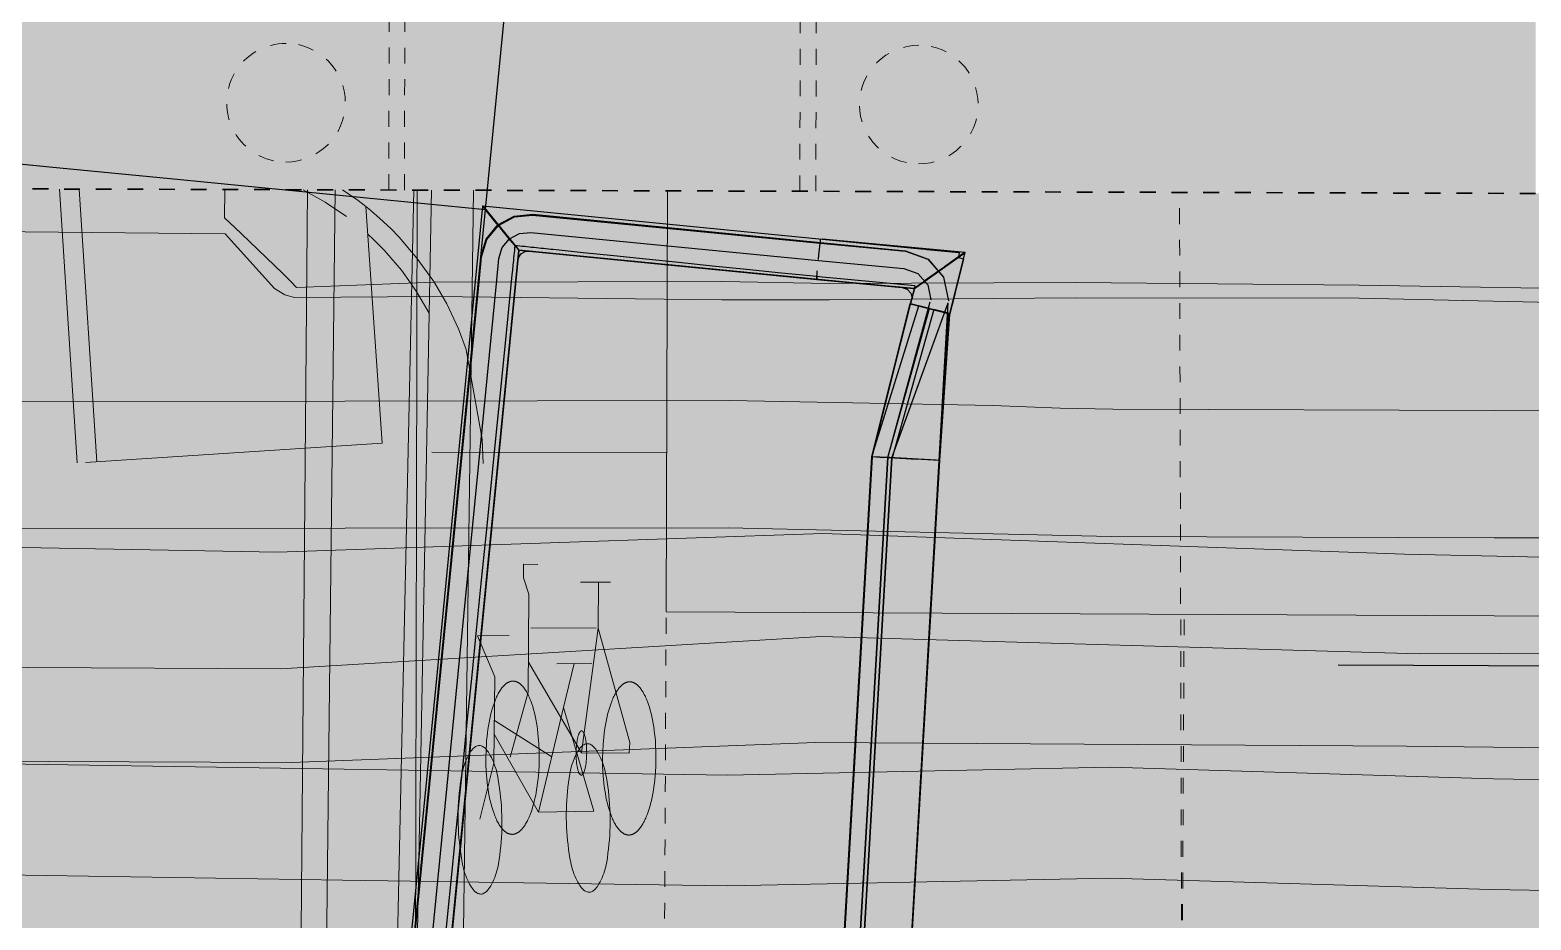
# Model space of a CAD drawing. Header units: metres. Extents: x -902 to -724, y 0 to 650.
# Drawn here: x -800.55 to -791.06, y 588.67 to 594.29 of the extents above; entities that cross this region are included whole.
import ezdxf

# ---------------------------------------------------------------- set-up
doc = ezdxf.new("R2010")
doc.units = ezdxf.units.M
for name, pattern in [('IMPORT-LNMK-LaneLine3 _3_', [0.012, 0.003, -0.009]), ('IMPORT-LNMK-LineCont _3_', [0.004, 0.001, -0.003]), ('JacobsDash', [0.0045, 0.003, -0.0015])]:
    doc.linetypes.add(name, pattern=pattern)
for name, color, linetype, lineweight in [('BRIDGE-ABUTMENT-CONC', 7, 'Continuous', 50), ('BRIDGE-FRAMING-LINE-18-HID', 7, 'JacobsDash', 15), ('D-BDGE', 7, 'Continuous', 13), ('D-BDGE-FLOOR', 7, 'Continuous', 50), ('D-BDGE-FLOOR-HID', 7, 'JacobsDash', 15), ('D-BDGE-FNDN-LINES-18-HID', 7, 'JacobsDash', 15), ('D-BDGE-LINE', 7, 'Continuous', 9), ('D-ENHA-GEN-LINE', 7, 'Continuous', 9)]:
    doc.layers.add(name, color=color, linetype=linetype, lineweight=lineweight)

# ---------------------------------------------------------------- blocks, each defined once
blk = doc.blocks.new('T2DPAA-T2D-PWA-RW-M2D-000002_ControlLinesMinor_rvt-1-DRG-2871011 - SITE PLAN')
at = {"layer": 'D-ENHA-GEN-LINE', "color": 151, "lineweight": 25, "true_color": 0x88c3ff}
blk.add_line((-1665.5179, 590.2801), (-1663.018, 590.2696), dxfattribs=at)
blk.add_line((-1665.5179, 590.2801), (-1663.018, 590.2696), dxfattribs=at)
blk = doc.blocks.new('T2DPAA-T2D-C3S-RW-M2D-100010_dwg-40802999-DRG-2871011 - SITE PLAN')
at = {"color": 9, "lineweight": 25, "true_color": 0xc3c3c3, "flags": 128}
for points in [[(260.547, -114.5351), (260.5664, -112.5973), (260.5747, -111.7667), (260.58, -111.2353), (260.5863, -110.61), (260.5937, -109.8733), (260.5971, -109.5354), (260.6131, -107.9355), (260.6336, -105.8802), (260.6377, -105.4732), (260.6471, -104.5356), (260.6481, -104.4356)], [(252.7369, -114.457), (254.5473, -114.4751), (255.2149, -114.4818), (257.6109, -114.5058), (261.7805, -114.5475)], [(252.7369, -114.457), (255.111, -114.4808), (257.6109, -114.5058), (260.1108, -114.5308), (260.2487, -114.5322), (260.3632, -114.5562), (260.4599, -114.6222), (260.524, -114.7201), (260.5456, -114.8351), (260.5274, -116.6618), (260.5219, -117.203), (260.4823, -117.3491), (260.3763, -117.4573), (260.231, -117.4999)], [(252.7373, -114.462), (255.111, -114.4858), (257.6108, -114.5108), (260.1107, -114.5358), (260.2486, -114.5372), (260.3613, -114.5608), (260.4563, -114.6257), (260.5193, -114.722), (260.5406, -114.8351), (260.5224, -116.6618), (260.5196, -117.203), (260.4809, -117.3484), (260.3759, -117.4566), (260.231, -117.4999)], [(252.7467, -114.5721), (255.1099, -114.5957), (257.6097, -114.6208), (260.1096, -114.6458), (260.2475, -114.6472), (260.3182, -114.662), (260.3778, -114.7027), (260.4173, -114.7631), (260.4306, -114.834), (260.4124, -116.6607), (260.4096, -117.2019), (260.3855, -117.2937), (260.3193, -117.3623), (260.2277, -117.3899)], [(252.7569, -114.6922), (255.1087, -114.7157), (257.6085, -114.7408), (260.1084, -114.7658), (260.2463, -114.7672), (260.2711, -114.7724), (260.2921, -114.7867), (260.306, -114.8079), (260.3107, -114.8328), (260.2924, -116.6595), (260.2897, -117.2007), (260.2814, -117.234), (260.2576, -117.2594), (260.2241, -117.27)], [(252.9779, -117.2922), (256.9837, -117.1721), (259.2067, -117.1054), (260.2108, -117.2653)], [(252.9864, -117.392), (256.9867, -117.272), (259.2097, -117.2053), (260.2144, -117.3853)], [(252.9885, -117.417), (256.9874, -117.297), (259.2104, -117.2303), (260.2178, -117.5002)], [(253.0139, -117.7163), (256.9964, -117.5969), (259.2194, -117.5302), (260.2178, -117.5002)]]:
    blk.add_lwpolyline(points, dxfattribs=at)
blk = doc.blocks.new('T2DPAA-T2D-PWC-RW-M2D-100010_RoadDesign_rvt-1-DRG-2871011 - SITE PLAN')
at = {"color": 9, "lineweight": 25, "true_color": 0xc3c3c3, "rotation": 84.9723245667552}
blk.add_blockref('T2DPAA-T2D-C3S-RW-M2D-100010_dwg-40802999-DRG-2871011 - SITE PLAN', (-1807.8351, 343.6493), dxfattribs=at)
blk = doc.blocks.new('T2DPAA-T2D-PWA-SU-M2D-000002_dwg-40815123-DRG-2871011 - SITE PLAN')
at = {"color": 9, "lineweight": 18, "true_color": 0xc0c0c0}
for p, q in [((35.1306, 1562.3609), (41.1832, 1562.8234)), ((37.9287, 1561.5272), (37.7319, 1561.1461)), ((38.322, 1561.1658), (38.3452, 1560.9456)), ((38.0508, 1561.0987), (38.3336, 1561.0557))]:
    blk.add_line(p, q, dxfattribs=at)
at = {"color": 9, "linetype": 'IMPORT-LNMK-LaneLine3 _3_', "lineweight": 18, "true_color": 0xc0c0c0}
blk.add_line((34.8626, 1556.8917), (41.6349, 1557.5061), dxfattribs=at)
at = {"color": 9, "lineweight": 18, "true_color": 0xc0c0c0, "flags": 128}
for points in [[(38.3714, 1543.3947), (38.1612, 1545.4572), (38.1369, 1546.0425), (37.9711, 1547.9112), (37.8075, 1550.3226), (37.5888, 1552.7328), (37.4167, 1555.1595), (37.2769, 1557.5644), (37.0168, 1559.9673), (36.8411, 1562.3947), (36.6666, 1564.7997), (36.4236, 1567.2039), (36.2132, 1569.6227), (36.0156, 1572.0393), (35.8298, 1574.4524), (35.626, 1576.8626), (35.5533, 1577.7315)], [(39.0706, 1543.454), (38.8581, 1545.5481), (38.6707, 1547.9621), (38.5068, 1550.378), (38.288, 1552.7893), (38.1167, 1555.2047), (37.9761, 1557.6226), (37.7154, 1560.0304), (37.5406, 1562.4454), (37.3655, 1564.8604), (37.1219, 1567.2696), (36.9122, 1569.6817), (36.7148, 1572.0948), (36.529, 1574.5089), (36.325, 1576.9215), (36.2577, 1577.7244)], [(36.404, 1577.7229), (36.4729, 1576.8238), (37.0001, 1570.0401), (37.2524, 1566.3591), (37.5524, 1562.7822), (37.9693, 1559.4925), (38.2734, 1555.7694), (38.5232, 1552.4946), (38.8373, 1548.9963), (38.9988, 1546.3641), (39.234, 1543.4678)], [(36.9771, 1577.7171), (37.0334, 1576.9252), (37.6169, 1570.1294), (37.8408, 1566.4814), (38.1363, 1562.9027), (38.6404, 1559.5166), (38.8624, 1555.7392), (39.0969, 1553.1821)], [(37.6717, 1577.71), (37.7233, 1577.0445), (38.3781, 1570.1838), (38.6227, 1566.5444), (38.8705, 1562.9865), (39.2892, 1559.5633), (39.4807, 1555.8881), (39.6355, 1553.5589)], [(39.7809, 1553.6606), (39.6348, 1555.333), (39.4308, 1557.7456), (39.273, 1560.162), (39.0583, 1562.5737), (38.8429, 1564.9853), (38.6956, 1567.4026), (38.4953, 1569.8155), (38.2928, 1572.2282), (38.1297, 1574.6442), (37.9257, 1577.0568), (37.8608, 1577.7081)], [(40.6227, 1553.2579), (40.4354, 1555.4018), (40.2321, 1557.8056), (40.2094, 1558.1375), (40.1885, 1558.5627), (40.0743, 1560.2239), (39.8587, 1562.6451), (39.6443, 1565.0455), (39.4971, 1567.4603), (39.2961, 1569.8824), (39.0941, 1572.2889), (38.9309, 1574.7052), (38.7259, 1577.1305), (38.6692, 1577.6999)], [(41.3261, 1552.6043), (41.3138, 1552.7557), (41.1854, 1554.5306), (41.0678, 1556.3173), (40.9134, 1558.1007), (40.7644, 1559.6507), (40.7037, 1560.3282), (40.5657, 1562.1437), (40.4819, 1563.021), (40.4947, 1563.083), (40.5275, 1563.1511), (40.8459, 1563.4921), (40.7464, 1564.7529), (40.723, 1565.1534), (40.6946, 1565.6458), (40.5354, 1567.9521), (40.3538, 1570.2566), (40.1539, 1572.5597), (39.9766, 1574.7415), (39.8194, 1576.6726), (39.7165, 1577.6893)], [(41.1241, 1563.5189), (40.9455, 1563.5043), (40.8897, 1563.4345), (40.8535, 1563.3891), (40.6283, 1563.107), (40.583, 1563.055), (40.5459, 1563.0123), (40.6556, 1562.1515), (40.8202, 1560.3383), (40.8674, 1559.6597), (41.0093, 1558.108), (41.1498, 1556.3236), (41.2783, 1554.5384), (41.4383, 1552.7662), (41.4508, 1552.613)], [(41.1684, 1562.9972), (35.0288, 1562.5118), (35.1306, 1562.3609)], [(41.2347, 1562.2166), (36.3362, 1561.8784), (35.9277, 1562.004), (35.522, 1562.1233), (35.0578, 1562.2977), (34.6204, 1562.5705), (34.3669, 1562.8505), (34.3549, 1562.8675)], [(34.7716, 1562.5746), (35.0948, 1562.3602), (35.5432, 1562.1816), (35.9451, 1562.0629), (36.3036, 1562.0025), (41.2251, 1562.3295)], [(34.4801, 1561.3941), (34.5026, 1561.396), (36.2786, 1561.5828), (41.2571, 1561.9533)], [(37.7637, 1561.6032), (37.7636, 1561.6089), (37.7628, 1561.6146), (37.7616, 1561.619), (37.7591, 1561.625), (37.7546, 1561.6322), (37.751, 1561.6368), (37.747, 1561.6411), (37.7427, 1561.6451), (37.7381, 1561.6488), (37.7305, 1561.654), (37.7227, 1561.6589), (37.7146, 1561.6633), (37.7062, 1561.6673), (37.6927, 1561.6731), (37.679, 1561.6785), (37.6651, 1561.6833), (37.6511, 1561.6877), (37.6369, 1561.6916), (37.6226, 1561.6951), (37.6082, 1561.698), (37.5936, 1561.7004), (37.579, 1561.7023), (37.5644, 1561.7037), (37.5363, 1561.7058), (37.5081, 1561.7072), (37.4799, 1561.7081), (37.4517, 1561.7086), (37.4235, 1561.7086), (37.3952, 1561.7081), (37.3671, 1561.707), (37.3389, 1561.7055), (37.3107, 1561.7035), (37.2826, 1561.7009), (37.2546, 1561.6978), (37.2266, 1561.6943), (37.1987, 1561.6902), (37.1709, 1561.6856), (37.1431, 1561.6806), (37.1154, 1561.6751), (37.0878, 1561.6691), (37.0604, 1561.6625), (37.033, 1561.6555)], [(36.8465, 1561.5598), (36.8392, 1561.5505), (36.8375, 1561.5477), (36.8344, 1561.5421), (36.8318, 1561.536), (36.8313, 1561.5342), (36.8299, 1561.5287), (36.8291, 1561.5231), (36.8291, 1561.5174), (36.83, 1561.5117), (36.8312, 1561.5072), (36.8322, 1561.504), (36.8382, 1561.494), (36.8458, 1561.485), (36.851, 1561.4804), (36.8547, 1561.4775), (36.8623, 1561.4722), (36.8701, 1561.4674), (36.8783, 1561.463), (36.8866, 1561.4589), (36.9001, 1561.4531), (36.9138, 1561.4478), (36.9277, 1561.4428), (36.9417, 1561.4385), (36.956, 1561.4346), (36.9702, 1561.4312), (36.9846, 1561.4283), (36.9992, 1561.4259), (37.0138, 1561.4239), (37.0284, 1561.4225), (37.0565, 1561.4205), (37.0847, 1561.419), (37.1129, 1561.418), (37.1411, 1561.4176), (37.1693, 1561.4176), (37.1976, 1561.4182), (37.2257, 1561.4192), (37.2539, 1561.4208), (37.2821, 1561.4228), (37.3102, 1561.4254), (37.3382, 1561.4284), (37.3662, 1561.4319), (37.3941, 1561.436), (37.4219, 1561.4406), (37.4497, 1561.4457), (37.4774, 1561.4512), (37.505, 1561.4572), (37.5324, 1561.4637), (37.5598, 1561.4708), (37.587, 1561.4783), (37.601, 1561.4826), (37.6149, 1561.4873), (37.6286, 1561.4925), (37.6422, 1561.4983), (37.6556, 1561.5044), (37.6687, 1561.511), (37.6816, 1561.5182), (37.6942, 1561.5257), (37.7066, 1561.5336), (37.7187, 1561.542), (37.7261, 1561.5476), (37.7332, 1561.5535), (37.7399, 1561.5599), (37.7463, 1561.5664), (37.7502, 1561.571), (37.7535, 1561.5757), (37.7566, 1561.5807), (37.7592, 1561.5859), (37.761, 1561.5902), (37.7615, 1561.5921), (37.7629, 1561.5975), (37.7637, 1561.6032)], [(37.033, 1561.6555), (37.0058, 1561.648), (36.9918, 1561.6437), (36.9779, 1561.639), (36.9642, 1561.6337), (36.9506, 1561.628), (36.9372, 1561.6218), (36.9241, 1561.6151), (36.9112, 1561.6081), (36.8986, 1561.6006), (36.8862, 1561.5926), (36.8741, 1561.5843), (36.8667, 1561.5787), (36.8596, 1561.5727), (36.8529, 1561.5664), (36.8465, 1561.5597)], [(37.2996, 1561.5634), (37.661, 1561.5071), (38.2047, 1561.548), (38.4536, 1561.6806), (38.4746, 1561.4815)], [(37.3765, 1561.199), (38.0508, 1561.0987), (37.4131, 1560.8517), (37.3765, 1561.199), (37.8437, 1561.5209)]]:
    blk.add_lwpolyline(points, dxfattribs=at)
blk.add_lwpolyline([(37.1, 1560.742), (37.1281, 1560.7401), (37.1562, 1560.7386), (37.1844, 1560.7376), (37.2127, 1560.7372), (37.2409, 1560.7372), (37.2691, 1560.7377), (37.2973, 1560.7388), (37.3254, 1560.7404), (37.3536, 1560.7424), (37.3817, 1560.745), (37.4098, 1560.748), (37.4377, 1560.7515), (37.4657, 1560.7556), (37.4935, 1560.7602), (37.5212, 1560.7653), (37.549, 1560.7708), (37.5765, 1560.7768), (37.6039, 1560.7833), (37.6313, 1560.7904), (37.6585, 1560.7979), (37.6725, 1560.8021), (37.6864, 1560.8069), (37.7002, 1560.8121), (37.7138, 1560.8179), (37.7271, 1560.824), (37.7402, 1560.8306), (37.7531, 1560.8378), (37.7658, 1560.8453), (37.7781, 1560.8532), (37.7903, 1560.8616), (37.7976, 1560.8672), (37.8047, 1560.8731), (37.8115, 1560.8794), (37.8179, 1560.886), (37.8217, 1560.8906), (37.8252, 1560.8953), (37.8282, 1560.9003), (37.8308, 1560.9055), (37.833, 1560.9116), (37.8345, 1560.9171), (37.8352, 1560.9228), (37.8352, 1560.9285), (37.8349, 1560.9323), (37.8332, 1560.9386), (37.8306, 1560.9446), (37.8262, 1560.9518), (37.8226, 1560.9564), (37.8186, 1560.9607), (37.8143, 1560.9647), (37.8096, 1560.9684), (37.8021, 1560.9736), (37.7942, 1560.9784), (37.7861, 1560.9829), (37.7778, 1560.9869), (37.7642, 1560.9928), (37.7505, 1560.9981), (37.7367, 1561.0029), (37.7226, 1561.0073), (37.7085, 1561.0112), (37.6941, 1561.0146), (37.6797, 1561.0176), (37.6652, 1561.02), (37.6507, 1561.0219), (37.6359, 1561.0233), (37.6078, 1561.0253), (37.5797, 1561.0268), (37.5515, 1561.0277), (37.5232, 1561.0282), (37.495, 1561.0281), (37.4668, 1561.0277), (37.4386, 1561.0266), (37.4105, 1561.025), (37.3823, 1561.023), (37.3542, 1561.0205), (37.3262, 1561.0174), (37.2982, 1561.0139), (37.2702, 1561.0098), (37.2424, 1561.0052), (37.2146, 1561.0002), (37.1869, 1560.9946), (37.1594, 1560.9887), (37.1319, 1560.9821), (37.1046, 1560.9751), (37.0775, 1560.9676), (37.0633, 1560.9633), (37.0494, 1560.9585), (37.0357, 1560.9533), (37.0221, 1560.9476), (37.0088, 1560.9414), (36.9957, 1560.9347), (36.9828, 1560.9277), (36.9701, 1560.9202), (36.9578, 1560.9122), (36.9457, 1560.9039), (36.9383, 1560.8983), (36.9312, 1560.8923), (36.9245, 1560.886), (36.918, 1560.8793), (36.9142, 1560.8749), (36.9108, 1560.8702), (36.9078, 1560.8651), (36.9051, 1560.8598), (36.9035, 1560.8556), (36.9029, 1560.8538), (36.9014, 1560.8483), (36.9007, 1560.8426), (36.9007, 1560.8369), (36.9016, 1560.8312), (36.9027, 1560.8268), (36.9053, 1560.8208), (36.9074, 1560.8172), (36.9097, 1560.8137), (36.9134, 1560.809), (36.9173, 1560.8047), (36.9216, 1560.8007), (36.9262, 1560.797), (36.9338, 1560.7918), (36.9418, 1560.787), (36.9499, 1560.7825), (36.9581, 1560.7785), (36.9717, 1560.7727), (36.9854, 1560.7673), (36.9992, 1560.7624), (37.0133, 1560.7581), (37.0275, 1560.7542), (37.0418, 1560.7508), (37.0562, 1560.7479), (37.0707, 1560.7454), (37.0853, 1560.7435)], close=True, dxfattribs=at)
blk = doc.blocks.new('ASSA_Driveway_dwg-40817344-DRG-2871011 - SITE PLAN')
at = {"color": 9, "lineweight": 18, "true_color": 0xc0c0c0}
for p, q in [((-9.6815, 7.9599), (-7.9662, 8.2228)), ((-9.4176, 5.7317), (-9.2888, 4.2508)), ((-10.4688, 5.0124), (-10.435, 4.5998)), ((-10.153, 4.7236), (-10.1376, 4.5357)), ((-10.434, 4.5872), (-10.1438, 4.611)), ((-10.2914, 4.1686), (-7.6408, 4.3921)), ((-10.2928, 4.1685), (-9.7748, -2.0611))]:
    blk.add_line(p, q, dxfattribs=at)
at = {"color": 9, "linetype": 'IMPORT-LNMK-LineCont _3_', "lineweight": 18, "true_color": 0xc0c0c0}
blk.add_line((-14.4171, 3.8252), (-10.2914, 4.1686), dxfattribs=at)
at = {"color": 9, "linetype": 'IMPORT-LNMK-LaneLine3 _3_', "lineweight": 18, "true_color": 0xc0c0c0}
blk.add_line((-14.1401, 0.5643), (-10.0215, 0.9054), dxfattribs=at)
at = {"color": 9, "lineweight": 18, "true_color": 0xc0c0c0, "flags": 128}
for points in [[(-7.9556, 8.098), (-9.6625, 7.8363)], [(-10.8137, 5.0941), (-10.8136, 5.0923), (-10.8135, 5.0904), (-10.8135, 5.0885), (-10.8136, 5.0866), (-10.8137, 5.0847), (-10.8139, 5.0828), (-10.8141, 5.0808), (-10.8144, 5.0789), (-10.8148, 5.0769), (-10.8152, 5.0749), (-10.8157, 5.0729), (-10.8163, 5.0709), (-10.8169, 5.0689), (-10.8177, 5.0669), (-10.8184, 5.0649), (-10.8193, 5.0629), (-10.8202, 5.0608), (-10.8212, 5.0588), (-10.8222, 5.0567), (-10.8233, 5.0547), (-10.8245, 5.0526), (-10.8258, 5.0505), (-10.8271, 5.0484), (-10.8286, 5.0463), (-10.83, 5.0442), (-10.8316, 5.0421), (-10.8332, 5.04), (-10.835, 5.0379), (-10.8367, 5.0358), (-10.8386, 5.0337), (-10.8405, 5.0316), (-10.8425, 5.0295), (-10.8446, 5.0273), (-10.8468, 5.0252), (-10.8513, 5.021), (-10.8562, 5.0167), (-10.8613, 5.0125), (-10.8668, 5.0083), (-10.8725, 5.004), (-10.8785, 4.9999), (-10.8849, 4.9957), (-10.8915, 4.9915), (-10.8984, 4.9874), (-10.9055, 4.9834), (-10.913, 4.9793), (-10.9207, 4.9753), (-10.9287, 4.9714), (-10.9454, 4.9637), (-10.963, 4.9562), (-10.9815, 4.949), (-11.0008, 4.9421), (-11.0208, 4.9355), (-11.0414, 4.9293), (-11.0625, 4.9234), (-11.0841, 4.9179), (-11.1059, 4.9128), (-11.1281, 4.9081), (-11.1504, 4.9038), (-11.1727, 4.8999), (-11.1951, 4.8965), (-11.2393, 4.8907), (-11.2827, 4.8864), (-11.3261, 4.8836), (-11.3707, 4.8821), (-11.3933, 4.8819), (-11.416, 4.882), (-11.4387, 4.8827), (-11.4613, 4.8837), (-11.4838, 4.8852), (-11.5059, 4.8871), (-11.5277, 4.8894), (-11.5491, 4.8922), (-11.5699, 4.8954), (-11.59, 4.8991), (-11.6094, 4.9032), (-11.628, 4.9077), (-11.6458, 4.9126), (-11.6543, 4.9152), (-11.6625, 4.9179), (-11.6705, 4.9207), (-11.6783, 4.9235), (-11.6858, 4.9264), (-11.693, 4.9295), (-11.6999, 4.9325), (-11.7065, 4.9357), (-11.7129, 4.9389), (-11.7189, 4.9422), (-11.7247, 4.9455), (-11.7302, 4.9489), (-11.7353, 4.9524), (-11.7378, 4.9541), (-11.7402, 4.9559), (-11.7425, 4.9577), (-11.7448, 4.9594), (-11.747, 4.9612), (-11.7491, 4.963), (-11.7511, 4.9648), (-11.7531, 4.9666), (-11.7549, 4.9684), (-11.7568, 4.9703), (-11.7585, 4.9721), (-11.7602, 4.9739), (-11.7617, 4.9758), (-11.7633, 4.9776), (-11.7647, 4.9795), (-11.7661, 4.9813), (-11.7674, 4.9832), (-11.7686, 4.9851), (-11.7698, 4.9869), (-11.7709, 4.9888), (-11.7719, 4.9907), (-11.7728, 4.9926), (-11.7737, 4.9944), (-11.7746, 4.9963), (-11.7753, 4.9982), (-11.776, 5.0001), (-11.7766, 5.0019), (-11.7772, 5.0038), (-11.7777, 5.0057), (-11.7781, 5.0075), (-11.7785, 5.0094), (-11.7788, 5.0113), (-11.779, 5.0131), (-11.7792, 5.015), (-11.7793, 5.0169), (-11.7794, 5.0187), (-11.7794, 5.0206), (-11.7793, 5.0225), (-11.7792, 5.0244), (-11.779, 5.0264), (-11.7788, 5.0283), (-11.7785, 5.0303), (-11.7781, 5.0322), (-11.7777, 5.0342), (-11.7772, 5.0362), (-11.7766, 5.0382), (-11.7759, 5.0402), (-11.7752, 5.0422), (-11.7745, 5.0442), (-11.7736, 5.0463), (-11.7727, 5.0483), (-11.7717, 5.0503), (-11.7707, 5.0524), (-11.7696, 5.0545), (-11.7684, 5.0565), (-11.7671, 5.0586), (-11.7658, 5.0607), (-11.7643, 5.0628), (-11.7629, 5.0649), (-11.7613, 5.067), (-11.7597, 5.0691), (-11.7579, 5.0712), (-11.7562, 5.0733), (-11.7543, 5.0754), (-11.7524, 5.0775), (-11.7504, 5.0797), (-11.7483, 5.0818), (-11.7461, 5.0839), (-11.7416, 5.0882), (-11.7367, 5.0924), (-11.7316, 5.0966), (-11.7261, 5.1009), (-11.7204, 5.1051), (-11.7144, 5.1093), (-11.708, 5.1134), (-11.7014, 5.1176), (-11.6945, 5.1217), (-11.6873, 5.1258), (-11.6799, 5.1298), (-11.6722, 5.1338), (-11.6642, 5.1377), (-11.6475, 5.1455), (-11.6299, 5.1529), (-11.6114, 5.1601), (-11.5921, 5.1671), (-11.5721, 5.1736), (-11.5515, 5.1799), (-11.5304, 5.1857), (-11.5088, 5.1912), (-11.487, 5.1963), (-11.4648, 5.201), (-11.4425, 5.2053), (-11.4202, 5.2092), (-11.3978, 5.2127), (-11.3535, 5.2184), (-11.3102, 5.2227), (-11.2668, 5.2256), (-11.2222, 5.2271), (-11.1996, 5.2273), (-11.1769, 5.2271), (-11.1542, 5.2265), (-11.1316, 5.2254), (-11.1091, 5.224), (-11.087, 5.2221), (-11.0652, 5.2197), (-11.0438, 5.2169), (-11.023, 5.2137), (-11.0029, 5.21), (-10.9835, 5.2059), (-10.9648, 5.2014), (-10.9471, 5.1965), (-10.9386, 5.1939), (-10.9304, 5.1912), (-10.9224, 5.1885), (-10.9146, 5.1856), (-10.9071, 5.1827), (-10.8999, 5.1797), (-10.893, 5.1766), (-10.8864, 5.1734), (-10.88, 5.1702), (-10.874, 5.1669), (-10.8682, 5.1636), (-10.8627, 5.1602), (-10.8576, 5.1567), (-10.8551, 5.155), (-10.8527, 5.1532), (-10.8504, 5.1515), (-10.8481, 5.1497), (-10.8459, 5.1479), (-10.8438, 5.1461), (-10.8418, 5.1443), (-10.8398, 5.1425), (-10.8379, 5.1407), (-10.8361, 5.1389), (-10.8344, 5.137), (-10.8327, 5.1352), (-10.8312, 5.1333), (-10.8296, 5.1315), (-10.8282, 5.1296), (-10.8268, 5.1278), (-10.8255, 5.1259), (-10.8243, 5.1241), (-10.8231, 5.1222), (-10.822, 5.1203), (-10.821, 5.1184), (-10.82, 5.1166), (-10.8192, 5.1147), (-10.8183, 5.1128), (-10.8176, 5.1109), (-10.8169, 5.1091), (-10.8163, 5.1072), (-10.8157, 5.1053), (-10.8152, 5.1035), (-10.8148, 5.1016), (-10.8144, 5.0997), (-10.8141, 5.0978), (-10.8139, 5.096)], [(-11.0893, 4.635), (-11.0893, 4.6352), (-11.0893, 4.6354), (-11.0893, 4.6356), (-11.0893, 4.6358), (-11.0894, 4.636), (-11.0894, 4.6362), (-11.0895, 4.6363), (-11.0895, 4.6365), (-11.0896, 4.6367), (-11.0896, 4.6369), (-11.0897, 4.6371), (-11.0897, 4.6373), (-11.0898, 4.6374), (-11.0899, 4.6376), (-11.09, 4.6378), (-11.0901, 4.638), (-11.0901, 4.6382), (-11.0902, 4.6384), (-11.0903, 4.6385), (-11.0904, 4.6387), (-11.0906, 4.6389), (-11.0907, 4.6391), (-11.0908, 4.6393), (-11.0909, 4.6394), (-11.091, 4.6396), (-11.0912, 4.6398), (-11.0913, 4.64), (-11.0914, 4.6402), (-11.0917, 4.6405), (-11.0921, 4.6409), (-11.0924, 4.6413), (-11.0928, 4.6416), (-11.0932, 4.642), (-11.0936, 4.6423), (-11.094, 4.6427), (-11.0944, 4.643), (-11.0949, 4.6434), (-11.0954, 4.6437), (-11.0959, 4.6441), (-11.0964, 4.6444), (-11.097, 4.6448), (-11.0975, 4.6451), (-11.0981, 4.6455), (-11.0987, 4.6458), (-11.1, 4.6465), (-11.1014, 4.6471), (-11.1029, 4.6478), (-11.1044, 4.6484), (-11.106, 4.649), (-11.1078, 4.6496), (-11.1096, 4.6502), (-11.1115, 4.6508), (-11.1134, 4.6514), (-11.1176, 4.6524), (-11.1221, 4.6534), (-11.1269, 4.6543), (-11.1319, 4.6552), (-11.1373, 4.6559), (-11.1428, 4.6566), (-11.1486, 4.6572), (-11.1546, 4.6577), (-11.1669, 4.6584), (-11.1797, 4.6587), (-11.1928, 4.6587), (-11.2058, 4.6584), (-11.2186, 4.6577), (-11.2312, 4.6568), (-11.2437, 4.6557), (-11.2564, 4.6542), (-11.2694, 4.6524), (-11.2822, 4.6503), (-11.2948, 4.6479), (-11.3069, 4.6452), (-11.3127, 4.6437), (-11.3183, 4.6422), (-11.3237, 4.6407), (-11.3288, 4.6391), (-11.3336, 4.6374), (-11.3382, 4.6357), (-11.3425, 4.634), (-11.3464, 4.6323), (-11.3483, 4.6314), (-11.35, 4.6305), (-11.3517, 4.6296), (-11.3533, 4.6288), (-11.3548, 4.6279), (-11.3563, 4.627), (-11.3576, 4.6261), (-11.3589, 4.6253), (-11.36, 4.6244), (-11.3606, 4.624), (-11.3611, 4.6235), (-11.3616, 4.6231), (-11.3621, 4.6227), (-11.3626, 4.6222), (-11.363, 4.6218), (-11.3634, 4.6214), (-11.3638, 4.621), (-11.3642, 4.6205), (-11.3646, 4.6201), (-11.3649, 4.6197), (-11.3652, 4.6193), (-11.3655, 4.6189), (-11.3658, 4.6185), (-11.3661, 4.6181), (-11.3663, 4.6177), (-11.3664, 4.6174), (-11.3665, 4.6172), (-11.3666, 4.617), (-11.3667, 4.6168), (-11.3668, 4.6166), (-11.3669, 4.6164), (-11.367, 4.6162), (-11.367, 4.616), (-11.3671, 4.6159), (-11.3672, 4.6157), (-11.3673, 4.6155), (-11.3673, 4.6153), (-11.3674, 4.6151), (-11.3674, 4.6149), (-11.3675, 4.6147), (-11.3675, 4.6145), (-11.3675, 4.6143), (-11.3676, 4.6141), (-11.3676, 4.6139), (-11.3676, 4.6137), (-11.3676, 4.6135), (-11.3676, 4.6133), (-11.3676, 4.6132), (-11.3677, 4.613), (-11.3677, 4.6128), (-11.3676, 4.6126), (-11.3676, 4.6124), (-11.3676, 4.6122), (-11.3676, 4.6121), (-11.3676, 4.6119), (-11.3676, 4.6117), (-11.3675, 4.6115), (-11.3675, 4.6113), (-11.3675, 4.6111), (-11.3674, 4.6109), (-11.3674, 4.6108), (-11.3673, 4.6106), (-11.3673, 4.6104), (-11.3672, 4.6102), (-11.3671, 4.61), (-11.3671, 4.6098), (-11.367, 4.6097), (-11.3669, 4.6095), (-11.3668, 4.6093), (-11.3667, 4.6091), (-11.3666, 4.6089), (-11.3665, 4.6087), (-11.3664, 4.6086), (-11.3663, 4.6084), (-11.3662, 4.6082), (-11.3661, 4.608), (-11.366, 4.6078), (-11.3658, 4.6077), (-11.3657, 4.6075), (-11.3656, 4.6073), (-11.3654, 4.6071), (-11.3651, 4.6067), (-11.3648, 4.6064), (-11.3645, 4.606), (-11.3641, 4.6057), (-11.3637, 4.6053), (-11.3633, 4.6049), (-11.3629, 4.6046), (-11.3625, 4.6042), (-11.362, 4.6039), (-11.3615, 4.6035), (-11.361, 4.6032), (-11.3605, 4.6028), (-11.3599, 4.6025), (-11.3594, 4.6022), (-11.3588, 4.6018), (-11.3581, 4.6015), (-11.3569, 4.6008), (-11.3555, 4.6002), (-11.354, 4.5995), (-11.3525, 4.5989), (-11.3508, 4.5983), (-11.3491, 4.5977), (-11.3473, 4.5971), (-11.3454, 4.5965), (-11.3434, 4.5959), (-11.3393, 4.5949), (-11.3348, 4.5939), (-11.33, 4.5929), (-11.3249, 4.5921), (-11.3196, 4.5913), (-11.3141, 4.5907), (-11.3083, 4.5901), (-11.3023, 4.5896), (-11.2899, 4.5889), (-11.2771, 4.5886), (-11.2641, 4.5886), (-11.2511, 4.5889), (-11.2382, 4.5895), (-11.2257, 4.5904), (-11.2132, 4.5916), (-11.2004, 4.5931), (-11.1875, 4.5949), (-11.1747, 4.597), (-11.1621, 4.5994), (-11.15, 4.6021), (-11.1442, 4.6035), (-11.1386, 4.6051), (-11.1332, 4.6066), (-11.1281, 4.6082), (-11.1232, 4.6099), (-11.1187, 4.6116), (-11.1144, 4.6133), (-11.1104, 4.615), (-11.1086, 4.6159), (-11.1068, 4.6168), (-11.1051, 4.6176), (-11.1035, 4.6185), (-11.102, 4.6194), (-11.1006, 4.6203), (-11.0993, 4.6212), (-11.098, 4.622), (-11.0969, 4.6229), (-11.0963, 4.6233), (-11.0958, 4.6238), (-11.0953, 4.6242), (-11.0948, 4.6246), (-11.0943, 4.625), (-11.0939, 4.6255), (-11.0935, 4.6259), (-11.0931, 4.6263), (-11.0927, 4.6267), (-11.0923, 4.6272), (-11.092, 4.6276), (-11.0917, 4.628), (-11.0914, 4.6284), (-11.0911, 4.6288), (-11.0908, 4.6292), (-11.0906, 4.6296), (-11.0905, 4.6298), (-11.0904, 4.63), (-11.0903, 4.6302), (-11.0902, 4.6304), (-11.0901, 4.6306), (-11.09, 4.6308), (-11.0899, 4.631), (-11.0898, 4.6312), (-11.0898, 4.6314), (-11.0897, 4.6316), (-11.0896, 4.6318), (-11.0896, 4.632), (-11.0895, 4.6322), (-11.0895, 4.6324), (-11.0894, 4.6326), (-11.0894, 4.6328), (-11.0893, 4.633), (-11.0893, 4.6332), (-11.0893, 4.6334), (-11.0893, 4.6336), (-11.0893, 4.6337), (-11.0892, 4.6339), (-11.0892, 4.6341), (-11.0892, 4.6343), (-11.0892, 4.6345), (-11.0892, 4.6347), (-11.0892, 4.6349)], [(-10.7535, 4.3589), (-10.7533, 4.3571), (-10.7533, 4.3552), (-10.7533, 4.3533), (-10.7533, 4.3514), (-10.7534, 4.3495), (-10.7536, 4.3476), (-10.7539, 4.3456), (-10.7542, 4.3437), (-10.7545, 4.3417), (-10.755, 4.3397), (-10.7555, 4.3377), (-10.7561, 4.3358), (-10.7567, 4.3337), (-10.7574, 4.3317), (-10.7582, 4.3297), (-10.759, 4.3277), (-10.7599, 4.3256), (-10.7609, 4.3236), (-10.762, 4.3215), (-10.7631, 4.3195), (-10.7643, 4.3174), (-10.7655, 4.3153), (-10.7669, 4.3132), (-10.7683, 4.3111), (-10.7698, 4.309), (-10.7714, 4.3069), (-10.773, 4.3048), (-10.7747, 4.3027), (-10.7765, 4.3006), (-10.7783, 4.2985), (-10.7803, 4.2964), (-10.7823, 4.2943), (-10.7844, 4.2921), (-10.7865, 4.29), (-10.7911, 4.2858), (-10.7959, 4.2815), (-10.8011, 4.2773), (-10.8065, 4.2731), (-10.8122, 4.2689), (-10.8183, 4.2647), (-10.8246, 4.2605), (-10.8312, 4.2563), (-10.8381, 4.2522), (-10.8453, 4.2482), (-10.8527, 4.2441), (-10.8604, 4.2401), (-10.8684, 4.2362), (-10.8851, 4.2285), (-10.9027, 4.221), (-10.9212, 4.2138), (-10.9405, 4.2069), (-10.9605, 4.2003), (-10.9811, 4.1941), (-11.0022, 4.1882), (-11.0238, 4.1827), (-11.0457, 4.1776), (-11.0678, 4.1729), (-11.0901, 4.1686), (-11.1125, 4.1647), (-11.1348, 4.1613), (-11.1791, 4.1555), (-11.2224, 4.1512), (-11.2658, 4.1484), (-11.3105, 4.1469), (-11.3331, 4.1467), (-11.3558, 4.1469), (-11.3785, 4.1475), (-11.4011, 4.1485), (-11.4235, 4.15), (-11.4457, 4.1519), (-11.4675, 4.1542), (-11.4888, 4.157), (-11.5096, 4.1602), (-11.5298, 4.1639), (-11.5492, 4.168), (-11.5678, 4.1725), (-11.5855, 4.1774), (-11.594, 4.18), (-11.6023, 4.1827), (-11.6103, 4.1855), (-11.618, 4.1883), (-11.6255, 4.1912), (-11.6327, 4.1943), (-11.6396, 4.1973), (-11.6463, 4.2005), (-11.6526, 4.2037), (-11.6587, 4.207), (-11.6644, 4.2104), (-11.6699, 4.2138), (-11.6751, 4.2172), (-11.6776, 4.2189), (-11.68, 4.2207), (-11.6823, 4.2225), (-11.6845, 4.2242), (-11.6867, 4.226), (-11.6888, 4.2278), (-11.6909, 4.2296), (-11.6928, 4.2314), (-11.6947, 4.2332), (-11.6965, 4.2351), (-11.6982, 4.2369), (-11.6999, 4.2387), (-11.7015, 4.2406), (-11.703, 4.2424), (-11.7045, 4.2443), (-11.7058, 4.2461), (-11.7071, 4.248), (-11.7084, 4.2499), (-11.7095, 4.2517), (-11.7106, 4.2536), (-11.7116, 4.2555), (-11.7126, 4.2574), (-11.7135, 4.2592), (-11.7143, 4.2611), (-11.715, 4.263), (-11.7157, 4.2649), (-11.7164, 4.2667), (-11.7169, 4.2686), (-11.7174, 4.2705), (-11.7178, 4.2723), (-11.7182, 4.2742), (-11.7185, 4.2761), (-11.7187, 4.2779), (-11.7189, 4.2798), (-11.719, 4.2817), (-11.7191, 4.2835), (-11.7191, 4.2854), (-11.7191, 4.2873), (-11.7189, 4.2893), (-11.7188, 4.2912), (-11.7185, 4.2931), (-11.7182, 4.2951), (-11.7178, 4.297), (-11.7174, 4.299), (-11.7169, 4.301), (-11.7163, 4.303), (-11.7157, 4.305), (-11.715, 4.307), (-11.7142, 4.309), (-11.7134, 4.3111), (-11.7125, 4.3131), (-11.7115, 4.3151), (-11.7104, 4.3172), (-11.7093, 4.3193), (-11.7081, 4.3213), (-11.7068, 4.3234), (-11.7055, 4.3255), (-11.7041, 4.3276), (-11.7026, 4.3297), (-11.701, 4.3318), (-11.6994, 4.3339), (-11.6977, 4.336), (-11.6959, 4.3381), (-11.694, 4.3402), (-11.6921, 4.3423), (-11.6901, 4.3445), (-11.688, 4.3466), (-11.6859, 4.3487), (-11.6813, 4.353), (-11.6765, 4.3572), (-11.6713, 4.3614), (-11.6659, 4.3657), (-11.6601, 4.3699), (-11.6541, 4.3741), (-11.6478, 4.3782), (-11.6412, 4.3824), (-11.6343, 4.3865), (-11.6271, 4.3906), (-11.6196, 4.3946), (-11.6119, 4.3986), (-11.604, 4.4025), (-11.5873, 4.4103), (-11.5697, 4.4177), (-11.5512, 4.4249), (-11.5319, 4.4319), (-11.5119, 4.4384), (-11.4913, 4.4447), (-11.4701, 4.4505), (-11.4486, 4.456), (-11.4267, 4.4611), (-11.4046, 4.4658), (-11.3823, 4.4701), (-11.3599, 4.474), (-11.3376, 4.4775), (-11.2933, 4.4833), (-11.25, 4.4875), (-11.2065, 4.4904), (-11.1619, 4.4919), (-11.1393, 4.4921), (-11.1166, 4.4919), (-11.0939, 4.4913), (-11.0713, 4.4902), (-11.0489, 4.4888), (-11.0267, 4.4869), (-11.0049, 4.4845), (-10.9836, 4.4817), (-10.9628, 4.4785), (-10.9426, 4.4748), (-10.9232, 4.4707), (-10.9046, 4.4662), (-10.8869, 4.4613), (-10.8784, 4.4587), (-10.8701, 4.456), (-10.8621, 4.4533), (-10.8544, 4.4504), (-10.8469, 4.4475), (-10.8397, 4.4445), (-10.8328, 4.4414), (-10.8261, 4.4382), (-10.8198, 4.435), (-10.8137, 4.4317), (-10.8079, 4.4284), (-10.8025, 4.425), (-10.7973, 4.4215), (-10.7948, 4.4198), (-10.7924, 4.418), (-10.7901, 4.4163), (-10.7878, 4.4145), (-10.7857, 4.4127), (-10.7836, 4.4109), (-10.7815, 4.4091), (-10.7796, 4.4073), (-10.7777, 4.4055), (-10.7759, 4.4037), (-10.7741, 4.4018), (-10.7725, 4.4), (-10.7709, 4.3981), (-10.7694, 4.3963), (-10.7679, 4.3944), (-10.7666, 4.3926), (-10.7653, 4.3907), (-10.764, 4.3889), (-10.7629, 4.387), (-10.7618, 4.3851), (-10.7607, 4.3833), (-10.7598, 4.3814), (-10.7589, 4.3795), (-10.7581, 4.3776), (-10.7573, 4.3758), (-10.7567, 4.3739), (-10.756, 4.372), (-10.7555, 4.3701), (-10.755, 4.3683), (-10.7546, 4.3664), (-10.7542, 4.3645), (-10.7539, 4.3627), (-10.7536, 4.3608)]]:
    blk.add_lwpolyline(points, close=True, dxfattribs=at)
for points in [[(-9.6733, 7.9064), (-9.3888, 6.0506), (-7.9071, 6.2844)], [(-7.9803, 6.3999), (-7.9013, 6.5415), (-7.8359, 6.6881)], [(-14.6374, 6.4182), (-14.0702, 5.9512), (-12.7085, 5.5451), (-7.7748, 5.9696)], [(-8.7505, 5.5728), (-8.6253, 5.633), (-8.4757, 5.7204), (-8.3518, 5.8074), (-8.3344, 5.8208), (-8.2026, 5.9332), (-8.0813, 6.057), (-8.0322, 6.1138), (-8.0142, 6.1359), (-7.9715, 6.191), (-7.9195, 6.2638), (-7.874, 6.3342), (-7.8148, 6.4403)], [(-8.5433, 5.8255), (-8.4275, 5.9069), (-8.4113, 5.9194), (-8.3623, 5.9612), (-8.2879, 6.0246), (-8.1862, 6.1284), (-8.1744, 6.1404), (-8.1284, 6.1937), (-8.1116, 6.2143), (-8.0781, 6.2574)], [(-9.4595, 5.4021), (-9.3074, 5.4218), (-8.7529, 5.5717)], [(-10.0651, 5.0027), (-10.0725, 5.0924), (-10.1577, 5.0854), (-10.2575, 5.0424), (-10.8751, 4.9917), (-11.2936, 5.0706)], [(-10.6865, 5.0072), (-11.2284, 4.6236), (-11.2037, 4.3222), (-11.1354, 4.3239), (-10.434, 4.5872), (-11.2284, 4.6234)]]:
    blk.add_lwpolyline(points, dxfattribs=at)
blk = doc.blocks.new('T2DPAA-T2D-PWA-SU-M2D-000100_Survey_rvt-1-DRG-2871011 - SITE PLAN')
at = {"color": 9, "lineweight": 18, "true_color": 0xc0c0c0, "rotation": 84.9723245667552}
for name, p in [('T2DPAA-T2D-PWA-SU-M2D-000002_dwg-40815123-DRG-2871011 - SITE PLAN', (-118.6554, 415.2971)), ('ASSA_Driveway_dwg-40817344-DRG-2871011 - SITE PLAN', (-1664.7109, 600.503))]:
    blk.add_blockref(name, p, dxfattribs=at)
blk = doc.blocks.new('01_SFO_FRP_Pile_CastInPlace_CS - CAST-IN-PLACE PILE - 0750-7668704-DRG-2871011 - SITE PLAN')
at = {"layer": 'D-BDGE-FNDN-LINES-18-HID'}
for start, end in [(90, 270), (270, 90)]:
    blk.add_arc((0, 0), 0.375, start, end, dxfattribs=at)
blk = doc.blocks.new('Median Kerb - Median Kerb-6104980-DRG-2871011 - SITE PLAN')
at = {"layer": 'D-BDGE-FLOOR', "lineweight": 25}
for p, q in [((436.8705, 1713.7035), (443.1007, 1713.8904)), ((443.1014, 1713.8894), (438.6894, 1713.7571)), ((443.1007, 1713.8904), (443.1014, 1713.8894)), ((443.1037, 1713.7904), (443.1007, 1713.8904)), ((443.1012, 1713.8903), (444.0835, 1713.7338)), ((443.1012, 1713.8903), (444.0771, 1713.6782)), ((443.1014, 1713.8894), (443.1099, 1713.6056)), ((443.1015, 1713.889), (443.1211, 1713.8859)), ((443.1229, 1713.8856), (444.0819, 1713.7325)), ((443.1037, 1713.7904), (436.879, 1713.6037)), ((443.105, 1713.7647), (443.1037, 1713.7904)), ((443.1042, 1713.7898), (444.0662, 1713.61)), ((436.8712, 1713.7025), (436.8705, 1713.7035)), ((436.8705, 1713.7035), (436.879, 1713.6037)), ((438.5129, 1713.7518), (436.8712, 1713.7025)), ((436.9072, 1713.2784), (436.8712, 1713.7025)), ((443.105, 1713.7647), (436.8816, 1713.5781)), ((443.1139, 1713.465), (443.105, 1713.7647)), ((444.0617, 1713.5827), (443.1051, 1713.7636)), ((444.0418, 1713.4807), (444.0819, 1713.7325)), ((444.0819, 1713.7325), (444.0835, 1713.7338)), ((444.0835, 1713.7338), (444.0826, 1713.7166)), ((436.879, 1713.6037), (436.8816, 1713.5781)), ((444.0771, 1713.6782), (444.0662, 1713.61)), ((436.8816, 1713.5781), (436.9069, 1713.2797)), ((444.0617, 1713.5827), (444.0453, 1713.4889)), ((443.1139, 1713.465), (436.9069, 1713.2788)), ((443.1142, 1713.4646), (439.1837, 1713.3467)), ((443.1142, 1713.4646), (443.1139, 1713.465)), ((444.0453, 1713.4889), (443.114, 1713.4648)), ((443.1141, 1713.4642), (444.044, 1713.4824)), ((444.0418, 1713.4807), (443.1142, 1713.4639)), ((444.044, 1713.4824), (444.0418, 1713.4807)), ((439.0072, 1713.3414), (436.9072, 1713.2784)), ((436.9069, 1713.2788), (436.9072, 1713.2784))]:
    blk.add_line(p, q, dxfattribs=at)
at = {"layer": 'D-BDGE-FLOOR', "lineweight": 25, "flags": 128}
for points in [[(443.1015, 1713.889), (443.1014, 1713.8894), (443.1013, 1713.8899), (443.1012, 1713.8903)], [(443.1012, 1713.8903), (443.1027, 1713.84), (443.1042, 1713.7898)], [(444.0826, 1713.7166), (444.0824, 1713.7141), (444.0818, 1713.7096), (444.0809, 1713.7034), (444.0798, 1713.6959), (444.0785, 1713.6873), (444.0771, 1713.6782)], [(443.1142, 1713.4639), (443.1121, 1713.5347), (443.1099, 1713.6056)], [(444.0662, 1713.61), (444.0646, 1713.6001), (444.0631, 1713.5908), (444.0617, 1713.5827)], [(443.1142, 1713.4639), (443.1141, 1713.4641), (443.1141, 1713.4642)], [(444.0453, 1713.4889), (444.0448, 1713.4862), (444.0444, 1713.4842), (444.0442, 1713.4829), (444.044, 1713.4824)]]:
    blk.add_lwpolyline(points, dxfattribs=at)
at = {"layer": 'D-BDGE-FLOOR', "lineweight": 25}
for points in [[(443.1051, 1713.7636), (443.105, 1713.768), (443.1046, 1713.7767), (443.1043, 1713.7855), (443.1042, 1713.7898)], [(443.114, 1713.4648), (443.1126, 1713.5147), (443.1096, 1713.6144), (443.1066, 1713.7139), (443.1051, 1713.7636)], [(443.114, 1713.4648), (443.1141, 1713.4646), (443.1141, 1713.4643), (443.1141, 1713.4642), (443.1141, 1713.4642)]]:
    blk.add_open_spline(points, degree=3, dxfattribs=at)
at = {"layer": 'D-BDGE-FLOOR-HID', "lineweight": 25}
for p, q in [((443.1142, 1713.4646), (443.1139, 1713.465)), ((444.0442, 1713.4829), (444.044, 1713.4824)), ((436.9069, 1713.2788), (436.9072, 1713.2784))]:
    blk.add_line(p, q, dxfattribs=at)
at = {"layer": 'D-BDGE-FLOOR-HID', "lineweight": 25, "flags": 128}
for points in [[(443.1015, 1713.889), (443.1014, 1713.8894), (443.1013, 1713.8899), (443.1012, 1713.8903)], [(443.1142, 1713.4639), (443.1141, 1713.4641), (443.1141, 1713.4642)]]:
    blk.add_lwpolyline(points, dxfattribs=at)
at = {"layer": 'D-BDGE-FLOOR-HID', "lineweight": 25}
blk.add_open_spline([(443.114, 1713.4648), (443.1141, 1713.4646), (443.1141, 1713.4643), (443.1141, 1713.4642), (443.1141, 1713.4642)], degree=3, dxfattribs=at)

msp = doc.modelspace()

# ---------------------------------------------------------------- hatches: boundary and pattern name
at = {"layer": 'BRIDGE-ABUTMENT-CONC', "lineweight": 5, "true_color": 0xc0c0c0}
msp.add_hatch(color=9, dxfattribs=at).paths.add_polyline_path([(-791.0338, 593.2601), (-791.0323, 594.3601), (-801.4854, 594.3914), (-801.4858, 593.2914), (-794.0121, 593.269)])
at = {"layer": 'D-BDGE-LINE', "true_color": 0xc0c0c0}
h = msp.add_hatch(color=9, dxfattribs=at)
h.paths.add_polyline_path([(-778.9725, 585.3233), (-778.9436, 594.323), (-779.4466, 594.3242), (-779.4623, 589.8337), (-779.1596, 589.832), (-779.1622, 589.8156), (-779.4598, 589.8166), (-779.4755, 585.3253), (-778.9875, 585.3233)])
h.paths.add_polyline_path([(-779.4858, 585.3248), (-779.5809, 585.3256), (-814.3132, 585.4301), (-814.2052, 586.5296), (-779.5204, 586.4255), (-779.4985, 593.2254), (-788.2117, 593.2516), (-788.2326, 591.7221), (-788.2493, 591.6428), (-788.268, 591.5749), (-788.2988, 591.4849), (-788.3316, 591.4073), (-788.3698, 591.3314), (-788.4132, 591.2577), (-788.4616, 591.1867), (-788.5147, 591.119), (-788.5722, 591.0549), (-788.6337, 590.9949), (-788.6988, 590.9394), (-788.7669, 590.8887), (-788.8376, 590.8429), (-788.9103, 590.8022), (-788.9926, 590.7635), (-789.0598, 590.7365), (-789.0704, 590.1366), (-789.6526, 591.1471), (-789.0368, 592.0363), (-789.0439, 591.6364), (-788.9926, 591.6515), (-788.9165, 591.6807), (-788.8421, 591.7175), (-788.7708, 591.7618), (-788.7036, 591.8133), (-788.6337, 591.8802), (-788.5722, 591.9535), (-788.5363, 592.0033), (-788.4944, 592.0753), (-788.46, 592.1498), (-788.4333, 592.2257), (-788.4152, 593.2522), (-801.4887, 593.2914), (-801.4844, 594.3914), (-794.0121, 594.3719), (-813.9983, 594.4347), (-814.8811, 585.433), (-814.8812, 585.4316), (-814.8815, 585.4294), (-779.5239, 585.3249)])
h.paths.add_polyline_path([(-779.1719, 585.4445), (-779.1719, 585.4445), (-779.1719, 585.4522)])
h.paths.add_polyline_path([(-779.1477, 589.8156), (-779.1567, 589.8159), (-779.1566, 589.8327), (-779.1476, 589.832), (-779.1477, 589.8159)])
h.paths.add_polyline_path([(-779.1515, 591.2844), (-779.1504, 591.2883), (-779.1474, 591.2994)])
h.paths.add_polyline_path([(-801.4891, 593.2914), (-813.5376, 593.3276), (-813.4296, 594.4266), (-801.4858, 594.3914), (-801.4887, 593.4349)])

# ---------------------------------------------------------------- linework, layer by layer
at = {"layer": 'BRIDGE-FRAMING-LINE-18-HID'}
for p, q in [((-798.2791, 594.3818), (-798.2824, 593.2818)), ((-798.1834, 593.2815), (-798.1801, 594.3815)), ((-795.684, 593.274), (-795.6807, 594.374)), ((-795.583, 593.2737), (-795.5797, 594.3737))]:
    msp.add_line(p, q, dxfattribs=at)
at = {"layer": 'D-BDGE', "linetype": 'JacobsDash', "lineweight": 35}
msp.add_line((-791.0338, 593.2601), (-801.4887, 593.2914), dxfattribs=at)
at = {"layer": 'D-BDGE-FLOOR', "lineweight": 25}
for p, q in [((-797.6886, 593.1794), (-797.9772, 590.2359)), ((-797.6886, 593.1794), (-797.6884, 593.1809)), ((-797.6884, 593.1809), (-794.8989, 592.9074)), ((-797.6884, 593.1809), (-797.4595, 592.9022)), ((-797.599, 593.0688), (-797.6829, 593.1723)), ((-797.5123, 592.9631), (-797.5744, 593.0387)), ((-795.5636, 592.8692), (-795.5537, 592.9636)), ((-795.553, 592.97), (-795.5518, 592.9714)), ((-794.6397, 592.8865), (-795.5412, 592.9704)), ((-798.1971, 585.3815), (-797.4596, 592.9011)), ((-797.4596, 592.9011), (-798.197, 585.3823)), ((-797.4595, 592.9022), (-797.8925, 588.4874)), ((-797.4769, 592.9205), (-797.4596, 592.9011)), ((-797.4596, 592.9011), (-797.4769, 592.9205)), ((-797.4595, 592.9022), (-797.4596, 592.9011)), ((-795.5769, 592.7165), (-797.4596, 592.9011)), ((-797.4596, 592.9011), (-795.5769, 592.7165)), ((-794.9617, 592.6573), (-797.4595, 592.9022)), ((-794.9593, 592.6602), (-794.6397, 592.8865)), ((-794.8989, 592.9074), (-794.8983, 592.91)), ((-794.8983, 592.91), (-794.881, 592.9056)), ((-794.881, 592.9056), (-794.6776, 592.8857)), ((-794.6504, 592.8795), (-794.7697, 592.7953)), ((-794.7362, 592.5016), (-794.6397, 592.8865)), ((-794.6776, 592.8857), (-794.6806, 592.8554)), ((-794.6397, 592.8865), (-794.6422, 592.8852)), ((-794.8043, 592.7709), (-794.891, 592.7095)), ((-794.6488, 592.8474), (-794.7023, 592.6344)), ((-794.6806, 592.8554), (-794.6488, 592.8474)), ((-795.5763, 592.7342), (-795.5769, 592.7165)), ((-795.5769, 592.7165), (-795.5763, 592.7342)), ((-795.576, 592.7176), (-795.5769, 592.7165)), ((-794.9612, 592.6592), (-795.5769, 592.7165)), ((-795.5769, 592.7165), (-794.9612, 592.6592)), ((-795.5707, 592.7171), (-794.9593, 592.6602)), ((-794.9571, 592.6756), (-795.4494, 592.7224)), ((-794.9571, 592.6756), (-795.2279, 591.5959)), ((-794.9396, 592.6749), (-794.9612, 592.6592)), ((-794.9593, 592.6602), (-794.9835, 592.5636)), ((-794.9612, 592.6592), (-794.9593, 592.6602)), ((-794.7029, 592.632), (-794.7399, 592.4846)), ((-794.7025, 592.6319), (-794.7029, 592.632)), ((-794.7023, 592.6344), (-794.7025, 592.6319)), ((-794.9687, 592.5588), (-794.9852, 592.5636)), ((-794.9852, 592.5636), (-794.9835, 592.5636)), ((-794.9835, 592.5636), (-794.7362, 592.5016)), ((-794.8641, 592.5324), (-794.9312, 592.5492)), ((-794.7448, 592.503), (-794.8373, 592.5258)), ((-794.7362, 592.5016), (-794.7384, 592.5015)), ((-795.5823, 585.4664), (-795.2244, 591.595)), ((-795.2279, 591.5959), (-795.3562, 589.3756)), ((-795.2244, 591.595), (-795.2279, 591.5959)), ((-794.8003, 591.5712), (-795.0696, 586.9598)), ((-794.8022, 591.5719), (-794.8022, 591.5713)), ((-794.8022, 591.5713), (-794.8003, 591.5712)), ((-797.9772, 590.2359), (-798.1463, 588.5122))]:
    msp.add_line(p, q, dxfattribs=at)
at = {"layer": 'D-BDGE-FLOOR', "lineweight": 25, "flags": 128}
for points in [[(-795.5763, 592.7345), (-795.7996, 592.7569), (-796.02, 592.7791), (-796.2368, 592.8011), (-796.4492, 592.8228), (-796.6567, 592.8441), (-796.8586, 592.8649), (-797.0543, 592.8853), (-797.2432, 592.9051)], [(-797.4976, 592.806), (-797.5006, 592.7754), (-797.5036, 592.7448)], [(-797.5036, 592.7448), (-797.5382, 592.3991), (-797.572, 592.0614), (-797.605, 591.7319), (-797.6373, 591.4107), (-797.6687, 591.0981), (-797.6992, 590.7943), (-797.7289, 590.4996), (-797.7578, 590.214)], [(-795.5436, 592.7314), (-795.5599, 592.7329), (-795.5763, 592.7345)], [(-795.4494, 592.7224), (-795.4965, 592.7269), (-795.5436, 592.7314)], [(-797.7578, 590.214), (-797.7856, 589.9385), (-797.8125, 589.6725), (-797.8385, 589.4162), (-797.8636, 589.1697), (-797.8876, 588.9332), (-797.9107, 588.7068), (-797.9328, 588.4908)]]:
    msp.add_lwpolyline(points, dxfattribs=at)
at = {"layer": 'D-BDGE-FLOOR', "lineweight": 25}
for centre, major_axis, start_param, end_param in [((-794.9304, 592.5493), (-0.0388, 0.0097), 0.158143, 1.55223), ((-794.8633, 592.5324), (-0.0388, 0.0097), 1.55223, 2.307659), ((-794.7578, 592.5064), (-0.0194, 0.0049), 2.307659, 3.123027)]:
    msp.add_ellipse(centre, major_axis=major_axis, ratio=0.005293, start_param=start_param, end_param=end_param, dxfattribs=at)
for points in [[(-797.6829, 593.1723), (-797.6838, 593.1734), (-797.6854, 593.1754), (-797.6872, 593.1776), (-797.6883, 593.179), (-797.6886, 593.1794), (-797.6886, 593.1794)], [(-797.5744, 593.0387), (-797.5775, 593.0424), (-797.5834, 593.0497), (-797.5919, 593.0601), (-797.5967, 593.0661), (-797.599, 593.0688)], [(-795.5537, 592.9636), (-795.5535, 592.9656), (-795.5532, 592.9688), (-795.553, 592.97), (-795.553, 592.97)], [(-797.4847, 592.9297), (-797.4869, 592.9093), (-797.4912, 592.8682), (-797.4955, 592.8268), (-797.4976, 592.806)], [(-797.2432, 592.9051), (-797.2634, 592.9072), (-797.3037, 592.9114), (-797.3642, 592.9176), (-797.4246, 592.9237), (-797.4647, 592.9277), (-797.4847, 592.9297)], [(-797.4834, 592.9282), (-797.4826, 592.9272), (-797.4818, 592.9263), (-797.4812, 592.9255)], [(-797.4793, 592.9233), (-797.4798, 592.9239), (-797.4803, 592.9245), (-797.4809, 592.9252)], [(-797.4792, 592.9232), (-797.479, 592.9229), (-797.4788, 592.9227), (-797.4785, 592.9224)], [(-797.4769, 592.9205), (-797.4773, 592.9209), (-797.4777, 592.9214), (-797.4783, 592.9221)], [(-795.5663, 592.8418), (-795.566, 592.8451), (-795.5654, 592.8518), (-795.5644, 592.8613), (-795.5638, 592.8668), (-795.5636, 592.8692)], [(-794.6422, 592.8852), (-794.6422, 592.8852), (-794.6426, 592.8849), (-794.6442, 592.8838), (-794.6468, 592.882), (-794.6491, 592.8804), (-794.6504, 592.8795)], [(-794.7697, 592.7953), (-794.7728, 592.7931), (-794.7797, 592.7883), (-794.7917, 592.7798), (-794.8001, 592.7739), (-794.8043, 592.7709)]]:
    msp.add_open_spline(points, degree=3, dxfattribs=at)
for points, knots in [([(-797.4835, 592.9283), (-797.4844, 592.9293), (-797.4862, 592.9315), (-797.4892, 592.9351), (-797.4926, 592.9392), (-797.4962, 592.9435), (-797.5, 592.9482), (-797.5054, 592.9547), (-797.5095, 592.9597), (-797.5123, 592.9631)], [-0.6666667, -0.6666667, -0.6666667, -0.6666667, -0.5833333, -0.5, -0.4166667, -0.3333333, -0.25, -0.1666667, 0, 0, 0, 0]), ([(-795.5763, 592.7342), (-795.5762, 592.7352), (-795.5759, 592.7401), (-795.5748, 592.7521), (-795.5738, 592.7637), (-795.5732, 592.7699), (-795.5729, 592.773)], [-1, -1, -1, -1, -0.666667, -0.333333, -0.166667, 0, 0, 0, 0]), ([(-794.891, 592.7095), (-794.8949, 592.7067), (-794.9007, 592.7026), (-794.9081, 592.6974), (-794.9134, 592.6936), (-794.9184, 592.69), (-794.923, 592.6868), (-794.9272, 592.6838), (-794.9309, 592.6812), (-794.934, 592.6789), (-794.9374, 592.6765), (-794.939, 592.6754), (-794.9396, 592.6749)], [0, 0, 0, 0, 0.166667, 0.25, 0.333333, 0.416667, 0.5, 0.583333, 0.666667, 0.75, 0.833333, 1, 1, 1, 1])]:
    msp.add_open_spline(points, degree=3, knots=knots, dxfattribs=at)
at = {"layer": 'D-BDGE-FLOOR-HID', "lineweight": 25}
msp.add_line((-794.7025, 592.6319), (-794.7029, 592.632), dxfattribs=at)
msp.add_ellipse((-794.7578, 592.5064), major_axis=(-0.0194, 0.0049), ratio=0.005293, start_param=2.919185, end_param=3.123027, dxfattribs=at)
for points in [[(-797.6882, 593.1789), (-797.6884, 593.1792), (-797.6886, 593.1794), (-797.6886, 593.1794)], [(-795.5531, 592.9695), (-795.553, 592.9698), (-795.553, 592.97), (-795.553, 592.97)]]:
    msp.add_open_spline(points, degree=3, dxfattribs=at)
at = {"layer": 'D-BDGE-FNDN-LINES-18-HID'}
for start, end in [(89.82801, 269.82801), (269.82801, 89.82801)]:
    msp.add_arc((-798.9318, 593.8338), 0.375, start, end, dxfattribs=at)

# ---------------------------------------------------------------- block references
at = {"color": 9, "lineweight": 5, "true_color": 0xc0c0c0}
msp.add_blockref('T2DPAA-T2D-PWA-SU-M2D-000100_Survey_rvt-1-DRG-2871011 - SITE PLAN', (873.2363, 0), dxfattribs=at)
at = {"lineweight": 5}
for name in ['T2DPAA-T2D-PWC-RW-M2D-100010_RoadDesign_rvt-1-DRG-2871011 - SITE PLAN', 'T2DPAA-T2D-PWA-RW-M2D-000002_ControlLinesMinor_rvt-1-DRG-2871011 - SITE PLAN']:
    msp.add_blockref(name, (873.2363, 0), dxfattribs=at)
at = {"layer": 'D-BDGE-FLOOR-HID', "lineweight": 25, "rotation": 84.9723245667552}
msp.add_blockref('Median Kerb - Median Kerb-6104980-DRG-2871011 - SITE PLAN', (873.2363, 0), dxfattribs=at)
at = {"layer": 'D-BDGE-FNDN-LINES-18-HID', "rotation": 179.8280077593726}
msp.add_blockref('01_SFO_FRP_Pile_CastInPlace_CS - CAST-IN-PLACE PILE - 0750-7668704-DRG-2871011 - SITE PLAN', (-794.9319, 593.8218), dxfattribs=at)

doc.saveas('drawing.dxf')
